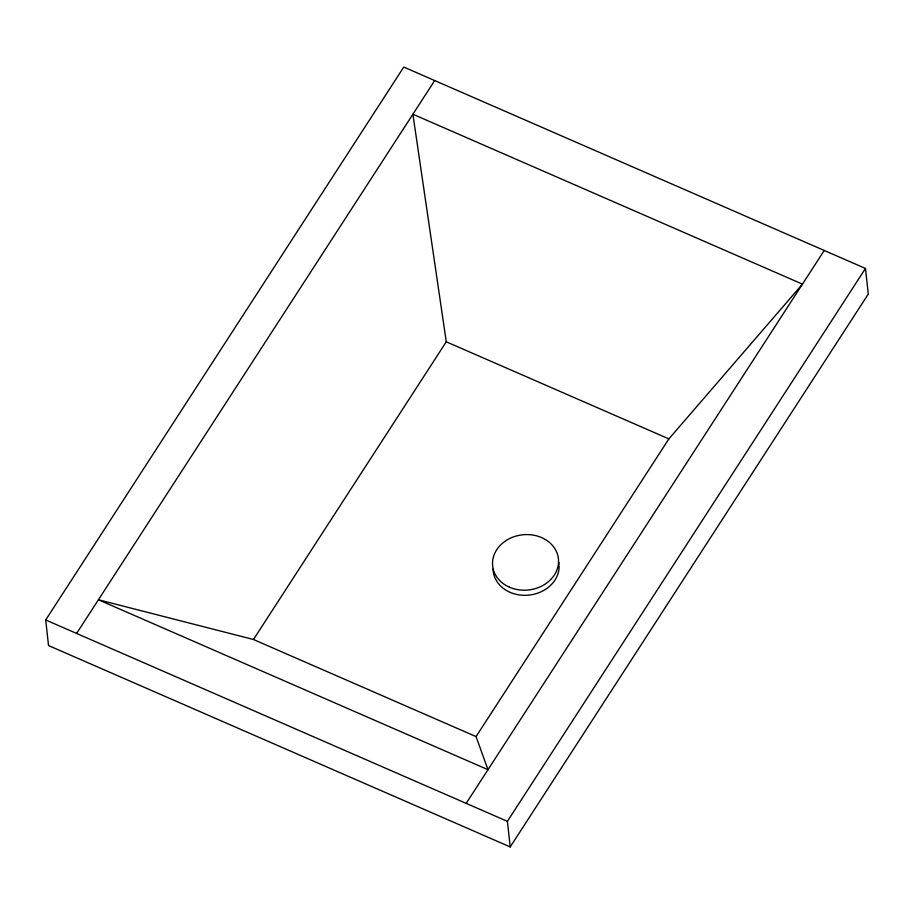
<?xml version="1.0" encoding="UTF-8"?>
<svg xmlns="http://www.w3.org/2000/svg" width="914" height="914" viewBox="0 0 914 914"><rect width="100%" height="100%" fill="white"/><g stroke="black" fill="none" stroke-linecap="round" stroke-linejoin="round"><path stroke-width="1.37" d="M45.7 619.955L403.782 67.065L865.478 268.453L868.3 294.045L510.218 846.935L48.522 645.547L45.7 619.955L507.396 821.343L510.218 846.935M76.616 633.436L434.698 80.558M253.464 639.503L446.272 341.79L412.888 114.227L802.446 284.14L668.877 438.891L476.068 736.593L487.985 769.691L98.426 599.767L253.464 639.503L476.068 736.593M466.174 803.36L824.257 250.47M507.396 821.343L865.478 268.453M446.272 341.79L668.877 438.891M559.117 566.006A33.087 27.751 -6.3 0 1 526.613 595.288A33.087 27.751 -6.3 0 1 493.069 569.022M558.717 562.133A33.087 27.751 -6.3 0 1 559.06 564.738M509.464 587.199A33.087 27.751 -6.3 0 0 558.557 560.888A33.087 27.751 -6.3 0 0 508.572 539.089A33.087 27.751 -6.3 0 0 509.464 587.199"/></g></svg>
